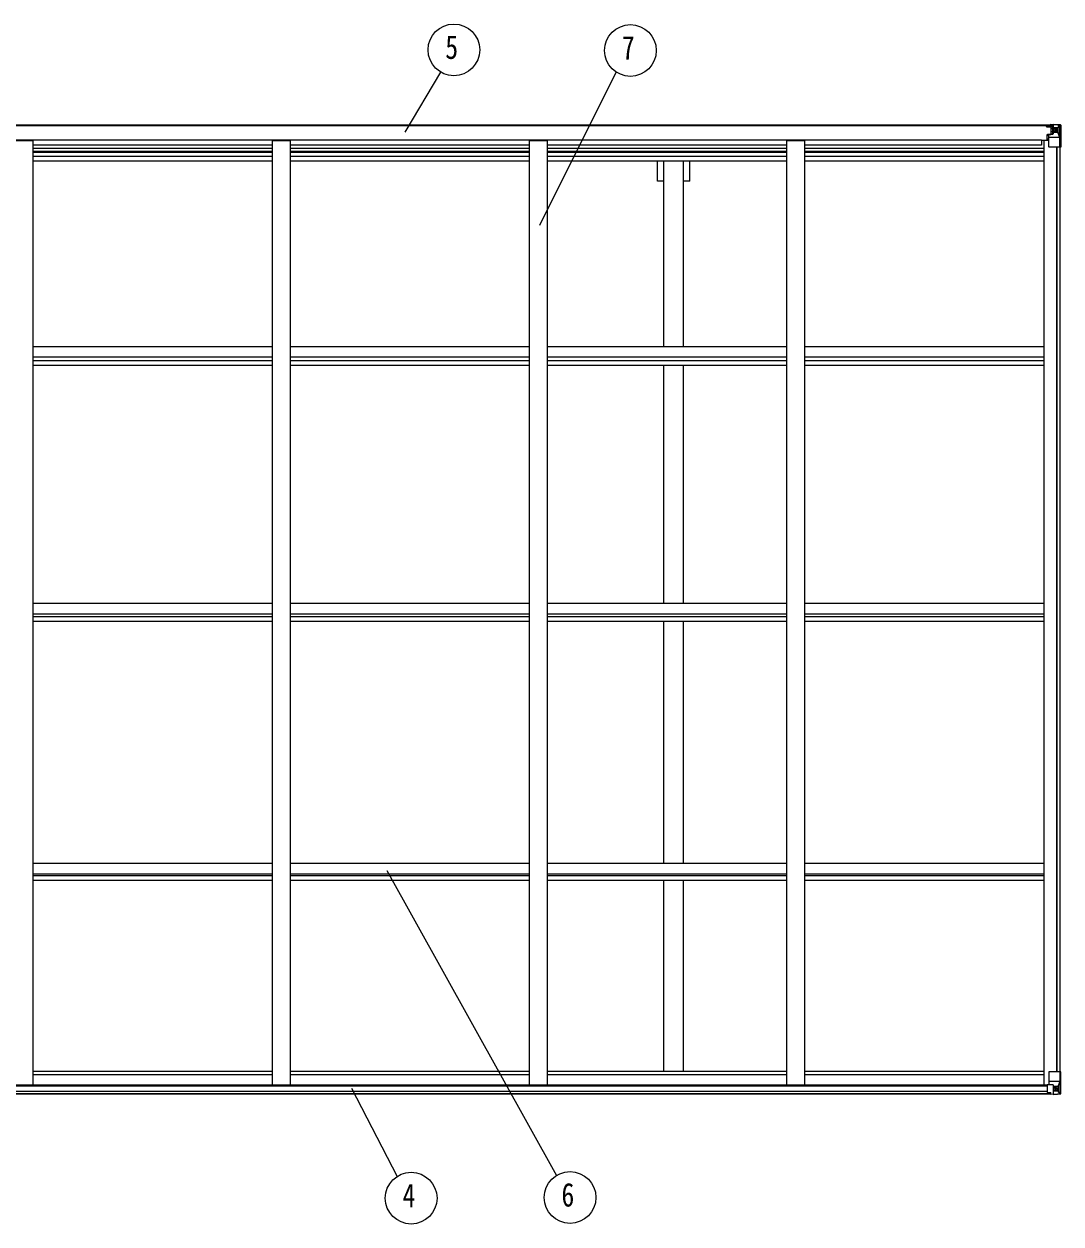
# Model space of a CAD drawing. Units: millimetres, scale not verified. Extents: x -10512 to 10512, y -7425 to 7425.
# Drawn here: x -1841 to 1045, y -1085 to 2257 of the extents above; entities that cross this region are included whole.
import ezdxf
from ezdxf.enums import TextEntityAlignment as Align

# ---------------------------------------------------------------- set-up
doc = ezdxf.new("R2010")
doc.units = ezdxf.units.MM
doc.header["$LTSCALE"] = 40
for name, color, linetype in [('0-4_YKK_13', 4, 'Continuous'), ('0-5_YKK_A1', 4, 'Continuous'), ('0-6_YKK_D', 6, 'Continuous')]:
    doc.layers.add(name, color=color, linetype=linetype)
doc.styles.add('ＭＳ ゴシック', font='')
doc.styles.get('ＭＳ ゴシック').set_extended_font_data('MS Gothic')

msp = doc.modelspace()

# ---------------------------------------------------------------- linework, layer by layer
at = {"layer": '0-4_YKK_13'}
for p, q in [((1004.88, 1971.62), (1004.88, 1972.63)), ((1005.88, 1971.62), (1004.88, 1971.62)), ((1004.88, 1971.62), (1004.88, 1970.05)), ((1005.88, 1972.63), (1005.88, 1971.62)), ((1010.88, 1971.62), (1005.88, 1971.62)), ((1011.08, 1975.12), (1009.39, 1974.69)), ((1010.88, 1970.01), (1010.88, 1971.62)), ((1011.08, 1975.12), (1011.38, 1975.12)), ((1011.38, 1975.12), (1011.38, 1974.69)), ((1012.88, 1971.88), (1020.88, 1971.88)), ((1012.88, 1971.85), (1020.88, 1971.85)), ((1016.38, 1977.32), (1022.88, 1976.92)), ((1016.38, 1976.43), (1016.38, 1977.32)), ((1022.88, 1976.04), (1016.38, 1976.43)), ((1016.38, 1975.92), (1016.38, 1976.43)), ((1016.38, 1975.92), (1016.38, 1975.51)), ((1016.38, 1975.51), (1021.38, 1975.42)), ((1016.38, 1975.51), (1016.38, 1974.69)), ((1020.88, 1971.85), (1020.88, 1971.88)), ((1020.88, 1970.85), (1020.88, 1971.85)), ((1022.88, 1976.81), (1034.88, 1976.02)), ((1034.97, 1976.02), (1042.89, 1975.54)), ((1038.06, 1971.13), (1040.8, 1974.8)), ((1042.03, 1974.57), (1042.03, 1974.51)), ((1042.03, 1913.92), (1042.03, 1974.51)), ((1043.94, 1975.63), (1043.94, 1975.63)), ((1043.94, 1975.59), (1043.94, 1975.63)), ((1044.88, 1974.63), (1044.88, 1974.59)), ((1004.88, 1969.94), (1004.88, 1970.05)), ((1006.38, 1948.79), (1007.38, 1948.8)), ((1006.38, 1933), (1006.38, 1948.79)), ((1007.38, 1947.07), (1006.38, 1947.07)), ((1011.43, 1948.83), (1007.38, 1948.8)), ((1010.88, 1970.01), (1020.88, 1969.93)), ((1010.88, 1914.92), (1010.88, 1948.02)), ((1034.88, 1940.59), (1010.88, 1940.59)), ((1022.05, 1950.57), (1011.7, 1948.91)), ((1011.7, 1948.28), (1022.05, 1949.93)), ((1011.7, 1948.91), (1011.7, 1948.28)), ((1017.38, 1969.55), (1017.38, 1969.79)), ((1017.38, 1949.82), (1017.38, 1969.55)), ((1021.27, 1969.55), (1017.38, 1969.55)), ((1017.38, 1965.92), (1021.38, 1965.92)), ((1017.38, 1957.72), (1021.38, 1957.72)), ((1020.88, 1970.85), (1021.38, 1970.85)), ((1020.88, 1969.93), (1020.88, 1970.85)), ((1020.88, 1969.76), (1020.88, 1969.93)), ((1020.88, 1969.93), (1020.88, 1969.93)), ((1021.38, 1971.21), (1022.88, 1971.21)), ((1021.38, 1967.68), (1022.88, 1967.68)), ((1021.38, 1954.12), (1022.88, 1954.12)), ((1022.05, 1949.93), (1022.05, 1950.57)), ((1023.88, 1967.68), (1022.88, 1967.68)), ((1034.88, 1967.68), (1022.88, 1967.68)), ((1034.88, 1954.12), (1022.88, 1954.12)), ((1029.4, 1960.48), (1029.4, 1959.52)), ((1037.21, 1967.62), (1034.88, 1967.68)), ((1034.88, 1954.12), (1037.21, 1954.15)), ((1034.88, 1954.12), (1034.88, 1954.12)), ((1041.49, 1940.8), (1034.88, 1940.59)), ((1037.21, 1954.15), (1037.21, 1967.62)), ((1041.49, 1940.8), (1037.35, 1952.89)), ((990.38, 1933), (1010.88, 1933)), ((1006.38, 1936.92), (1010.88, 1936.92)), ((1042.03, 1913.92), (1011.88, 1913.92)), ((1010.88, -662.17), (1010.88, -695.27)), ((1044.88, -661.17), (1011.88, -661.17)), ((1042.03, -661.17), (1042.03, -721.76)), ((1044.88, -721.88), (1044.88, -661.17)), ((1006.38, -698.33), (1006.38, -718.48)), ((1016.38, -697.39), (1007.38, -697.42)), ((1034.88, -687.84), (1010.88, -687.84)), ((1011.7, -695.53), (1022.05, -697.18)), ((1011.7, -696.17), (1011.7, -695.53)), ((1019.35, -697.39), (1011.7, -696.17)), ((1022.88, -697.39), (1016.38, -697.39)), ((1022.05, -697.18), (1022.05, -697.39)), ((1022.88, -697.39), (1022.88, -724.17)), ((1022.88, -701.37), (1034.88, -701.37)), ((1041.49, -688.06), (1034.88, -687.84)), ((1034.88, -701.37), (1034.88, -701.37)), ((1034.88, -701.37), (1037.21, -701.41)), ((1037.21, -701.41), (1037.21, -714.88)), ((1041.49, -688.06), (1037.35, -700.14)), ((1007.38, -719.2), (1016.38, -719.26)), ((1016.38, -724.57), (1016.38, -718.63)), ((1034.88, -714.93), (1022.88, -714.93)), ((1022.88, -724.06), (1034.88, -723.28)), ((1030.36, -707.73), (1030.36, -706.77)), ((1037.21, -714.88), (1034.88, -714.94)), ((1034.97, -723.27), (1042.89, -722.8)), ((1038.06, -718.38), (1040.8, -722.05)), ((1042.03, -721.83), (1042.03, -721.76)), ((1043.94, -722.84), (1043.94, -722.89))]:
    msp.add_line(p, q, dxfattribs=at)
for points in [[(1020.88, 1970.85), (1012.88, 1970.85), (1012.88, 1972.63)], [(1016.38, 1975.92), (1021.38, 1975.92), (1021.38, 1950.46)], [(1043.94, 1975.63), (1034.88, 1976.19), (1022.88, 1976.92), (1022.88, 1950.82)], [(1044.88, 1974.59), (1044.88, 1913.92), (1042.03, 1913.92)], [(1010.88, 1970.01), (1010.88, 1970), (1004.88, 1970.05)], [(1005.88, 1969.89), (1020.88, 1969.76), (1020.88, 1969.76)], [(1007.38, 1948.8), (1007.38, 1947.07), (1010.88, 1947.05)], [(1028.44, 1962.4), (1027.48, 1962.4), (1027.48, 1961.44), (1028.44, 1961.44)], [(1030.36, 1963.36), (1030.36, 1964.32), (1029.4, 1964.32), (1029.4, 1963.36)], [(1029.4, 1959.52), (1030.36, 1959.52), (1030.36, 1960.48)], [(1031.32, 1961.44), (1032.28, 1961.44), (1032.28, 1962.4), (1031.32, 1962.4)], [(1006.38, -718.48), (1006.39, -718.59), (1016.38, -718.63)], [(1043.94, -722.89), (1034.88, -723.44), (1016.38, -724.57)], [(1028.44, -708.69), (1027.48, -708.69), (1027.48, -709.65), (1028.44, -709.65)], [(1030.36, -706.77), (1029.4, -706.77), (1029.4, -707.73)], [(1029.4, -710.61), (1029.4, -711.57), (1030.36, -711.57), (1030.36, -710.61)], [(1031.32, -709.65), (1032.28, -709.65), (1032.28, -708.69), (1031.32, -708.69)]]:
    msp.add_lwpolyline(points, dxfattribs=at)
for centre in [(1029.88, 1961.92), (1029.88, -709.17)]:
    msp.add_circle(centre, 5.3, dxfattribs=at)
for centre, radius, start, end in [((1020.88, 1972.38), 0.5, 270.00309, 0.00198), ((1020.88, 1972.35), 0.5, 269.99891, 359.99891), ((1040.75, 1974.63), 1.28, 357.54105, 48.82169), ((1042.72, 1988.24), 12.7, 264.89689, 270.75534), ((1043.88, 1974.63), 0.999, 0.04917, 86.5576), ((1043.88, 1974.63), 1, 359.99921, 86.49983), ((1043.88, 1974.59), 0.999, 0.04917, 86.5576), ((1005.74, 1977.58), 7.69, 263.56574, 271.03001), ((1011.81, 1947.98), 0.937, 96.73234, 177.67791), ((1011.81, 1947.35), 0.937, 96.73234, 177.67791), ((1020.88, 1969.43), 0.5, 359.95536, 89.47105), ((1020.86, 1969.25), 0.513, 358.95293, 88.11972), ((1021.94, 1951.5), 0.937, 276.73234, 357.67791), ((1021.94, 1950.86), 0.937, 276.73234, 357.67791), ((1028.44, 1963.36), 0.96, 270, 0), ((1028.44, 1960.48), 0.96, 0, 90), ((1031.32, 1963.36), 0.96, 180, 270), ((1031.32, 1960.48), 0.96, 90, 180), ((1011.88, 1914.92), 1, 180, 270), ((1011.88, -662.17), 1, 90, 180), ((1011.81, -694.6), 0.937, 182.32209, 263.26766), ((1011.81, -695.23), 0.937, 182.32209, 263.26766), ((1021.94, -698.12), 0.937, 50.93398, 83.26766), ((1028.44, -707.73), 0.96, 270, 0), ((1028.44, -710.61), 0.96, 0, 90), ((1031.32, -707.73), 0.96, 180, 270), ((1031.32, -710.61), 0.96, 90, 180), ((1040.75, -721.88), 1.28, 311.17831, 2.45895), ((1042.72, -735.49), 12.7, 89.24466, 95.10311), ((1043.88, -721.84), 0.999, 273.4424, 359.95083), ((1043.88, -721.88), 0.999, 273.4424, 359.95083), ((1043.88, -721.89), 1, 273.50017, 0.00079)]:
    msp.add_arc(centre, radius, start, end, dxfattribs=at)
for centre, major_axis, ratio, start_param, end_param in [((1041.75, 1972.61), (0.02, 3), 0.466854, 0.125683, 0.7596956), ((1041.94, 1975.71), (-2, 0.12), 0.060933, 2.0712557, 3.1453404), ((842.94, 1987.94), (-201, 12.36), 0.060933, 3.1453404, 3.145839), ((1116.63, 1967.68), (-81.75, 0), 0.061163, 6.2824128, 6.2831853), ((1040.08, 1967.54), (-0.03, 5), 0.573921, 0.7672717, 1.551125), ((1038.61, 1954.17), (0, 3), 0.468246, 1.5772882, 2.0127935), ((1040.77, 1943.15), (-0.85, 2.32), 0.403757, 3.0087805, 3.9744392), ((1007.38, -698.33), (-1, -0.021), 0.906239, 4.6936843, 6.2644806), ((1038.61, -701.43), (0, -3), 0.468246, 4.2703918, 4.7058971), ((1040.77, -690.4), (-0.85, -2.32), 0.403757, 2.3087461, 3.2744049), ((1007.38, -718.49), (-1, 0.012), 0.707053, 0.1587743, 1.5795216), ((1116.63, -714.93), (-81.75, 0), 0.061163, 0, 0.0007725), ((1040.08, -714.8), (-0.03, -5), 0.573921, 4.7320603, 5.5159136), ((1041.75, -719.87), (0.02, -3), 0.466854, 5.5234897, 6.1575023), ((1041.94, -722.96), (-2, -0.12), 0.060933, 3.1378449, 4.2119296), ((842.94, -735.2), (-201, -12.36), 0.060933, 3.1373463, 3.1378449)]:
    msp.add_ellipse(centre, major_axis=major_axis, ratio=ratio, start_param=start_param, end_param=end_param, dxfattribs=at)
at = {"layer": '0-5_YKK_A1'}
for p, q in [((1021.38, 1974.69), (-3987.62, 1974.69)), ((1021.38, 1972.63), (-3987.62, 1972.63)), ((-3956.62, 1934.42), (990.38, 1934.42)), ((-1866.12, 1932.4), (-1816.12, 1932.4)), ((-1816.12, -697.53), (-1816.12, 1932.4)), ((-1150.12, 1919.35), (-1816.12, 1919.35)), ((-1150.12, 1909.99), (-1816.12, 1909.99)), ((-1150.12, -697.53), (-1150.12, 1932.4)), ((-1150.12, 1932.4), (-1100.12, 1932.4)), ((-1100.12, -697.53), (-1100.12, 1932.4)), ((-434.12, 1919.35), (-1100.12, 1919.35)), ((-434.12, 1909.99), (-1100.12, 1909.99)), ((-434.12, -697.53), (-434.12, 1932.4)), ((-434.12, 1932.4), (-384.12, 1932.4)), ((-384.12, -697.53), (-384.12, 1932.4)), ((281.88, 1919.35), (-384.12, 1919.35)), ((281.88, 1909.99), (-384.12, 1909.99)), ((281.88, -697.53), (281.88, 1932.4)), ((281.88, 1932.4), (331.88, 1932.4)), ((331.88, -697.53), (331.88, 1932.4)), ((990.38, 1919.35), (331.88, 1919.35)), ((997.88, 1909.99), (331.88, 1909.99)), ((990.38, 1934.42), (990.38, 1919.35)), ((1010.88, 1932.4), (997.88, 1932.4)), ((997.88, -697.53), (997.88, 1932.4)), ((1033.18, -661.17), (1033.18, 1913.92)), ((1033.88, -661.17), (1033.88, 1913.92)), ((1042.88, -661.17), (1042.88, 1913.92)), ((-1816.12, 1902.92), (-1150.12, 1902.92)), ((-1150.12, 1899.13), (-1816.12, 1899.13)), ((-1150.12, 1887.78), (-1816.12, 1887.78)), ((-1150.12, 1874.96), (-1816.12, 1874.96)), ((-1100.12, 1902.92), (-434.12, 1902.92)), ((-434.12, 1899.13), (-1100.12, 1899.13)), ((-434.12, 1887.78), (-1100.12, 1887.78)), ((-434.12, 1874.96), (-1100.12, 1874.96)), ((-384.12, 1902.92), (281.88, 1902.92)), ((281.88, 1899.13), (-384.12, 1899.13)), ((281.88, 1887.78), (-384.12, 1887.78)), ((281.88, 1874.96), (-384.12, 1874.96)), ((-60.62, 1357.39), (-60.62, 1874.96)), ((-5.62, 1357.39), (-5.62, 1874.96)), ((12.08, 1818.69), (12.08, 1874.96)), ((331.88, 1902.92), (997.88, 1902.92)), ((997.88, 1899.13), (331.88, 1899.13)), ((997.88, 1887.78), (331.88, 1887.78)), ((997.88, 1874.96), (331.88, 1874.96)), ((12.08, 1818.69), (-5.62, 1818.69)), ((-1150.12, 1357.39), (-1816.12, 1357.39)), ((-434.12, 1357.39), (-1100.12, 1357.39)), ((281.88, 1357.39), (-384.12, 1357.39)), ((997.88, 1357.39), (331.88, 1357.39)), ((-1150.12, 1328.43), (-1816.12, 1328.43)), ((-1150.12, 1318.27), (-1816.12, 1318.27)), ((-1150.12, 1305.43), (-1816.12, 1305.43)), ((-434.12, 1328.43), (-1100.12, 1328.43)), ((-434.12, 1318.27), (-1100.12, 1318.27)), ((-434.12, 1305.43), (-1100.12, 1305.43)), ((281.88, 1328.43), (-384.12, 1328.43)), ((281.88, 1318.27), (-384.12, 1318.27)), ((281.88, 1305.43), (-384.12, 1305.43)), ((-60.62, 642.61), (-60.62, 1305.43)), ((-5.62, 642.61), (-5.62, 1305.43)), ((997.88, 1328.43), (331.88, 1328.43)), ((997.88, 1318.27), (331.88, 1318.27)), ((997.88, 1305.43), (331.88, 1305.43)), ((-1150.12, 642.61), (-1816.12, 642.61)), ((-434.12, 642.61), (-1100.12, 642.61)), ((281.88, 642.61), (-384.12, 642.61)), ((997.88, 642.61), (331.88, 642.61)), ((-1150.12, 613.17), (-1816.12, 613.17)), ((-1150.12, 606.02), (-1816.12, 606.02)), ((-434.12, 613.17), (-1100.12, 613.17)), ((-434.12, 606.02), (-1100.12, 606.02)), ((281.88, 613.17), (-384.12, 613.17)), ((281.88, 606.02), (-384.12, 606.02)), ((997.88, 613.17), (331.88, 613.17)), ((997.88, 606.02), (331.88, 606.02)), ((-1150.12, 593.06), (-1816.12, 593.06)), ((-434.12, 593.06), (-1100.12, 593.06)), ((281.88, 593.06), (-384.12, 593.06)), ((-60.62, -81.3), (-60.62, 593.06)), ((-5.62, -81.3), (-5.62, 593.06)), ((997.88, 593.06), (331.88, 593.06)), ((-1150.12, -81.3), (-1816.12, -81.3)), ((-434.12, -81.3), (-1100.12, -81.3)), ((281.88, -81.3), (-384.12, -81.3)), ((997.88, -81.3), (331.88, -81.3)), ((-1150.12, -111.06), (-1816.12, -111.06)), ((-1150.12, -115.36), (-1816.12, -115.36)), ((-1150.12, -128.37), (-1816.12, -128.37)), ((-434.12, -111.06), (-1100.12, -111.06)), ((-434.12, -115.36), (-1100.12, -115.36)), ((-434.12, -128.37), (-1100.12, -128.37)), ((281.88, -111.06), (-384.12, -111.06)), ((281.88, -115.36), (-384.12, -115.36)), ((281.88, -128.37), (-384.12, -128.37)), ((-60.62, -660.29), (-60.62, -128.37)), ((-5.62, -660.29), (-5.62, -128.37)), ((997.88, -111.06), (331.88, -111.06)), ((997.88, -115.36), (331.88, -115.36)), ((997.88, -128.37), (331.88, -128.37)), ((-1150.44, -660.29), (-1816.44, -660.29)), ((-434.44, -660.29), (-1100.44, -660.29)), ((281.56, -660.29), (-384.44, -660.29)), ((997.56, -660.29), (331.56, -660.29)), ((-3973.16, -697.53), (1006.91, -697.53)), ((-3972.62, -699.88), (1006.38, -699.88)), ((-1150.71, -669.42), (-1816.71, -669.42)), ((-434.71, -669.42), (-1100.71, -669.42)), ((281.29, -669.42), (-384.71, -669.42)), ((997.29, -669.42), (331.29, -669.42)), ((-3982.62, -722.03), (1016.38, -722.03)), ((-3982.62, -722.97), (1016.38, -722.97)), ((-3972.62, -715.54), (1006.38, -715.54))]:
    msp.add_line(p, q, dxfattribs=at)
msp.add_lwpolyline([(-60.62, 1818.69), (-78.32, 1818.69), (-78.32, 1874.96)], dxfattribs=at)
at = {"layer": '0-6_YKK_D'}
for p, q in [((-780.17, 1954.97), (-681.47, 2122.6)), ((-405.72, 1696.86), (-192.77, 2122.52)), ((-831.98, -100.25), (-359.12, -949.8)), ((-930.14, -707.19), (-802.97, -952.59))]:
    msp.add_line(p, q, dxfattribs=at)
for centre in [(-644.94, 2184.64), (-153.49, 2182.87), (-763.9, -1013.06), (-321.57, -1011.24)]:
    msp.add_circle(centre, 72, dxfattribs=at)

# ---------------------------------------------------------------- texts
at = {"layer": '0-6_YKK_D', "style": 'ＭＳ ゴシック', "width": 0.8}
for s, p in [('5', (-668.94, 2139.64)), ('7', (-177.49, 2137.87)), ('4', (-787.9, -1058.06)), ('6', (-345.57, -1056.24))]:
    msp.add_text(s, height=65.98, dxfattribs=at).set_placement(p, align=Align.BOTTOM_LEFT)

doc.saveas('drawing.dxf')
